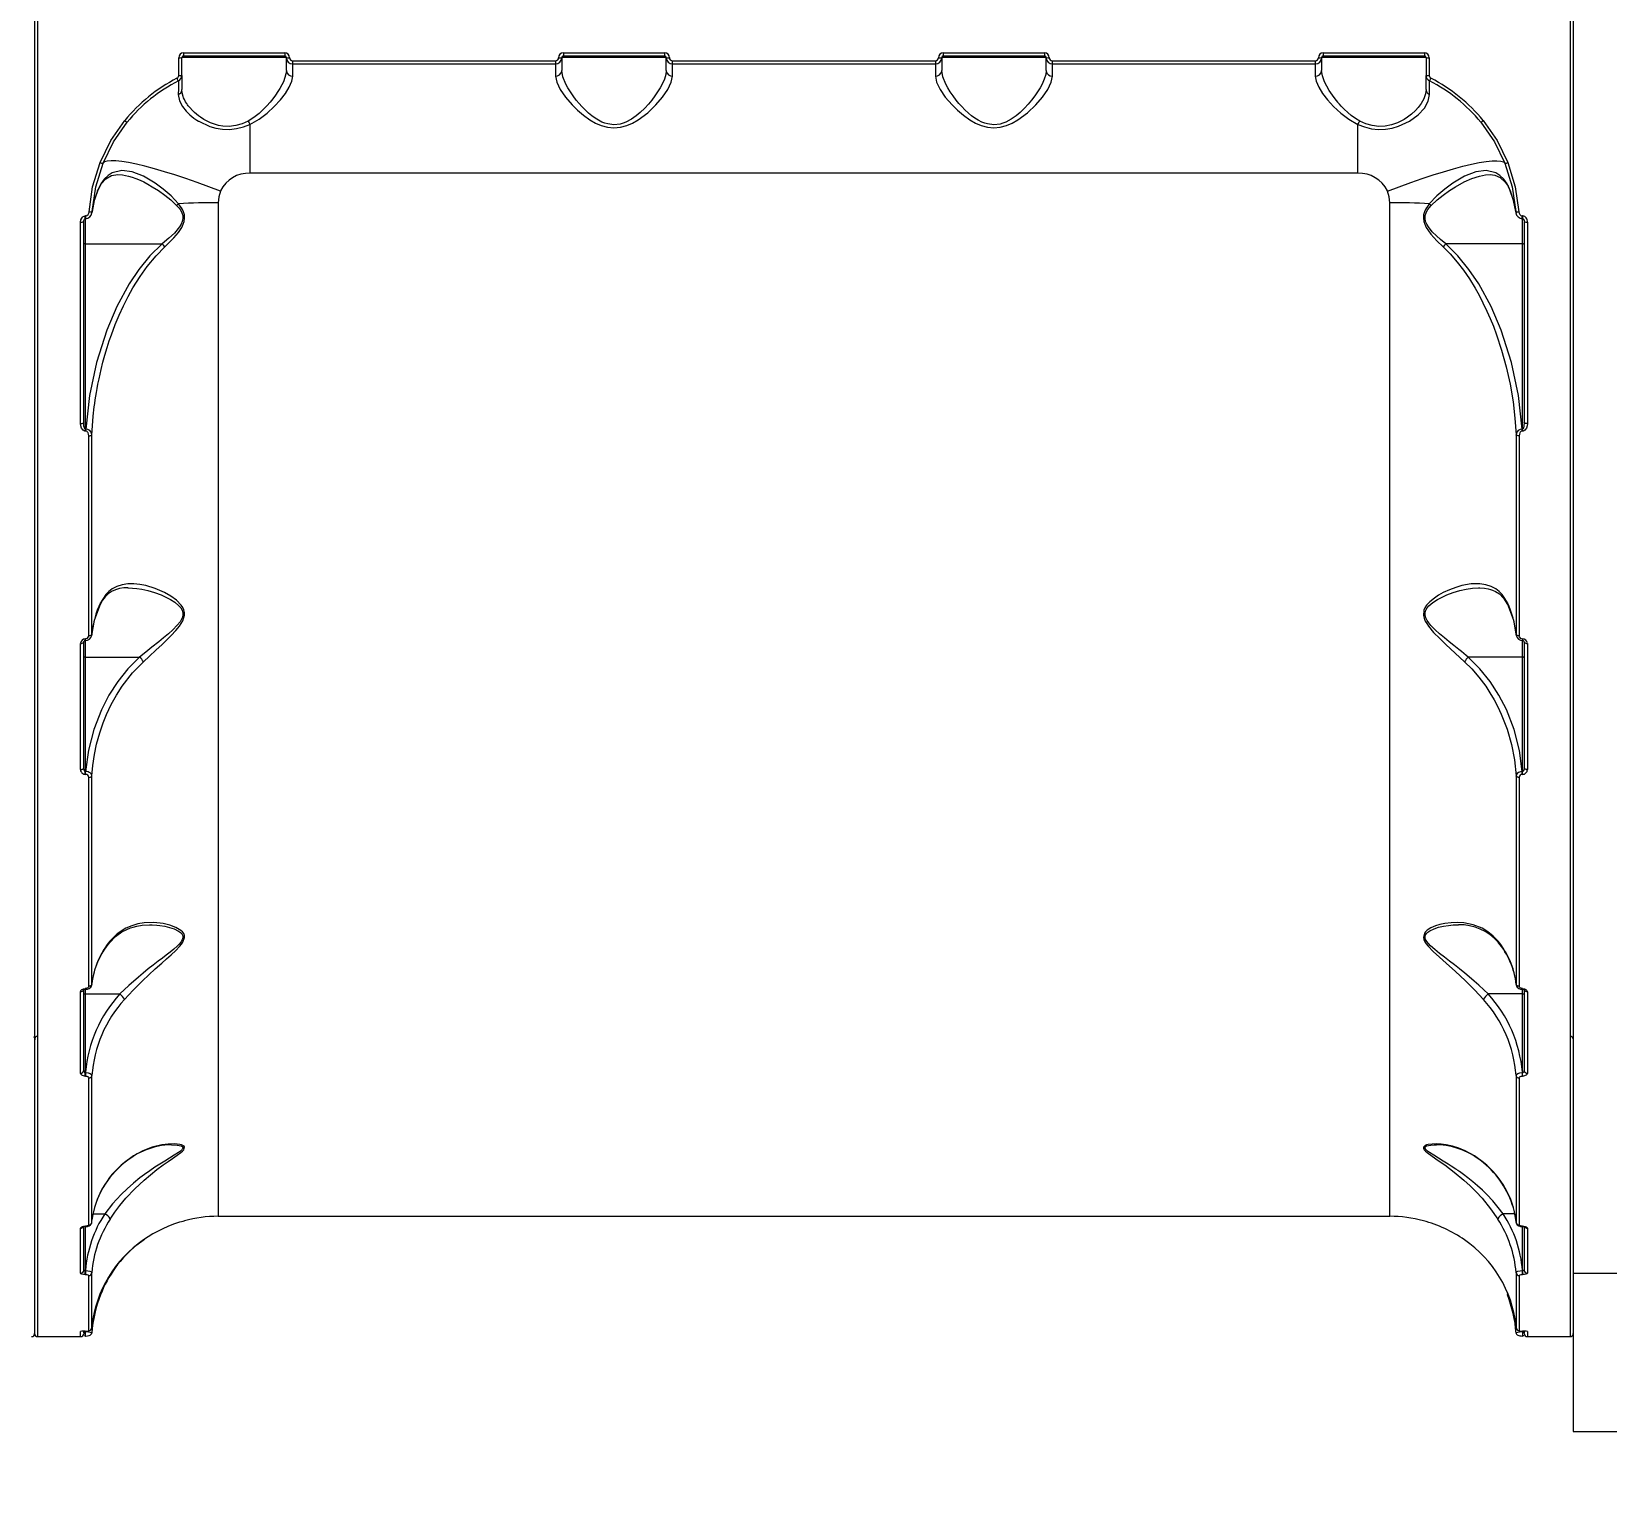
# Model space of a CAD drawing. Header units: millimetres. Extents: x -3852 to 3754, y -3689 to 3034.
# Drawn here: x 684.5 to 1182, y 595.6 to 1056.1 of the extents above; entities that cross this region are included whole.
import ezdxf

# ---------------------------------------------------------------- set-up
doc = ezdxf.new("R2010")
doc.units = ezdxf.units.MM
doc.layers.add('DIKOM_ОБЪЕКТ', color=7, linetype='Continuous')
doc.layers.add('DIKOM_РАЗМЕР_ОБЪЕКТА', color=7, linetype='Continuous')
doc.styles.add('style1', font='arial.ttf', dxfattribs={"width": 0.8})
doc.dimstyles.new('1-50', dxfattribs={"dimtxt": 300, "dimasz": 200, "dimexe": 100, "dimexo": 0, "dimgap": 100, "dimtad": 1, "dimtxsty": 'style1', "dimcen": 200, "dimclrd": 7, "dimclre": 7, "dimclrt": 7, "dimadec": 1, "dimazin": 2, "dimtfac": 1, "dimtmove": 0, "dimatfit": 2, "dimfxl": 0, "dimlwd": 25, "dimlwe": 18, "dimarcsym": 0})

# ---------------------------------------------------------------- blocks, each defined once
blk = doc.blocks.new('*D0')
at = {"layer": 'Defpoints', "color": 0, "transparency": 16777216}
for p in [(-1645.57, 756.64), (2216.65, 747.38), (2216.65, -2337.9)]:
    blk.add_point(p, dxfattribs=at)
at = {"layer": 'DIKOM_РАЗМЕР_ОБЪЕКТА', "color": 7, "lineweight": 18, "transparency": 16777216}
for p, q in [((-1645.57, 756.64), (-1645.57, -2437.9)), ((2216.65, 747.38), (2216.65, -2437.9))]:
    blk.add_line(p, q, dxfattribs=at)
at = {"layer": 'DIKOM_РАЗМЕР_ОБЪЕКТА', "color": 7, "lineweight": 25, "transparency": 16777216}
blk.add_line((-1445.57, -2337.9), (2016.65, -2337.9), dxfattribs=at)
at = {"layer": 'DIKOM_РАЗМЕР_ОБЪЕКТА', "color": 7, "transparency": 16777216}
for points in [[(-1445.57, -2304.57), (-1445.57, -2371.24), (-1645.57, -2337.9)], [(2016.65, -2304.57), (2016.65, -2371.24), (2216.65, -2337.9)]]:
    blk.add_solid(points, dxfattribs=at)
at = {"layer": 'DIKOM_РАЗМЕР_ОБЪЕКТА', "color": 7, "transparency": 16777216, "insert": (156.89, -2084.63), "char_height": 300, "attachment_point": 5, "style": 'style1'}
blk.add_mtext('3900', dxfattribs=at)

msp = doc.modelspace()

# ---------------------------------------------------------------- linework, layer by layer
at = {"layer": 'DIKOM_ОБЪЕКТ', "color": 7, "linetype": 'Continuous', "lineweight": 15}
for p, q in [((1171.538, 1463.883), (1171.538, 663.883)), ((685.538, 1062.883), (685.538, 644.883)), ((685.538, 1062.883), (685.538, 644.883)), ((686.538, 643.883), (686.538, 1062.881)), ((1170.538, 1062.881), (1170.538, 643.883)), ((731.038, 1042.218), (731.038, 1047.845)), ((732.038, 1042.27), (732.038, 1047.883)), ((765.038, 1047.883), (732.038, 1047.883)), ((732.538, 1049.348), (764.538, 1049.348)), ((732.538, 1049.348), (732.538, 1048.383)), ((732.538, 1048.383), (764.538, 1048.383)), ((764.538, 1049.348), (764.538, 1048.383)), ((765.038, 1043.833), (765.038, 1047.883)), ((767.038, 1046.843), (850.038, 1046.843)), ((767.038, 1045.883), (767.038, 1046.843)), ((767.038, 1042.026), (767.038, 1045.883)), ((767.038, 1045.883), (850.038, 1045.883)), ((850.038, 1046.843), (850.038, 1045.883)), ((850.038, 1045.883), (850.038, 1042.026)), ((852.038, 1047.883), (852.038, 1043.833)), ((885.038, 1047.883), (852.038, 1047.883)), ((852.538, 1049.348), (884.538, 1049.348)), ((852.538, 1049.348), (852.538, 1048.383)), ((852.538, 1048.383), (884.538, 1048.383)), ((884.538, 1049.348), (884.538, 1048.383)), ((885.038, 1043.833), (885.038, 1047.883)), ((887.038, 1046.843), (970.038, 1046.843)), ((887.038, 1045.883), (887.038, 1046.843)), ((887.038, 1042.026), (887.038, 1045.883)), ((887.038, 1045.883), (970.038, 1045.883)), ((970.038, 1046.843), (970.038, 1045.883)), ((970.038, 1045.883), (970.038, 1042.026)), ((972.038, 1047.883), (972.038, 1043.833)), ((1005.038, 1047.883), (972.038, 1047.883)), ((972.538, 1049.348), (1004.538, 1049.348)), ((972.538, 1049.348), (972.538, 1048.383)), ((972.538, 1048.383), (1004.538, 1048.383)), ((1004.538, 1049.348), (1004.538, 1048.383)), ((1005.038, 1043.833), (1005.038, 1047.883)), ((1007.038, 1046.843), (1090.038, 1046.843)), ((1007.038, 1045.883), (1007.038, 1046.843)), ((1007.038, 1042.026), (1007.038, 1045.883)), ((1007.038, 1045.883), (1090.038, 1045.883)), ((1090.038, 1046.843), (1090.038, 1045.883)), ((1090.038, 1045.883), (1090.038, 1042.026)), ((1092.038, 1047.883), (1092.038, 1043.833)), ((1125.038, 1047.883), (1092.038, 1047.883)), ((1092.538, 1049.348), (1124.538, 1049.348)), ((1092.538, 1049.348), (1092.538, 1048.383)), ((1092.538, 1048.383), (1124.538, 1048.383)), ((1124.538, 1049.348), (1124.538, 1048.383)), ((1125.038, 1047.883), (1125.038, 1042.27)), ((1126.038, 1047.845), (1126.038, 1042.218)), ((730.942, 1040.486), (730.94, 1040.356)), ((732.038, 1042.27), (732.038, 1037.781)), ((1125.038, 1037.781), (1125.038, 1042.27)), ((1126.136, 1040.357), (1126.134, 1040.486)), ((753.538, 1026.789), (753.538, 1011.381)), ((1103.538, 1011.381), (1103.538, 1026.789)), ((1103.538, 1011.381), (753.538, 1011.381)), ((704.277, 1002.214), (705.463, 1005.803)), ((705.424, 1005.764), (705.524, 1006.14)), ((1151.552, 1006.14), (1151.652, 1005.764)), ((1151.613, 1005.803), (1152.798, 1002.214)), ((703.674, 998.835), (704.089, 1001.246)), ((743.488, 1002.035), (743.488, 681.883)), ((1113.588, 681.883), (1113.588, 1002.035)), ((1152.987, 1001.246), (1153.402, 998.835)), ((700.038, 932.269), (700.038, 995.908)), ((701.038, 932.582), (701.038, 996.07)), ((701.625, 997.864), (701.538, 997.864)), ((701.538, 997.021), (701.538, 997.864)), ((701.538, 997.021), (701.625, 997.021)), ((701.538, 997.021), (701.538, 989.071)), ((701.625, 997.864), (701.625, 997.021)), ((703.602, 998.821), (703.699, 999.252)), ((1153.377, 999.252), (1153.472, 998.83)), ((1155.538, 997.864), (1155.451, 997.864)), ((1155.451, 997.021), (1155.451, 997.864)), ((1155.451, 997.021), (1155.538, 997.021)), ((1155.538, 997.864), (1155.538, 997.021)), ((1155.538, 989.071), (1155.538, 997.021)), ((1156.038, 996.07), (1156.038, 932.582)), ((1157.038, 995.908), (1157.038, 932.269)), ((701.538, 989.071), (701.538, 930.541)), ((701.538, 989.071), (725.786, 989.071)), ((1155.538, 989.071), (1131.29, 989.071)), ((1155.538, 930.541), (1155.538, 989.071)), ((701.66, 930.541), (701.538, 930.541)), ((701.538, 930.541), (701.538, 929.903)), ((701.66, 929.903), (701.66, 930.541)), ((1155.416, 930.541), (1155.538, 930.541)), ((1155.416, 929.903), (1155.416, 930.541)), ((1155.538, 929.903), (1155.538, 930.541)), ((701.66, 929.903), (701.538, 929.903)), ((702.598, 865.25), (702.598, 928.429)), ((703.595, 865.688), (703.595, 928.727)), ((1153.481, 928.727), (1153.481, 865.688)), ((1154.478, 928.429), (1154.478, 865.25)), ((1155.538, 929.903), (1155.416, 929.903)), ((703.595, 865.688), (703.506, 865.302)), ((1153.57, 865.303), (1153.481, 865.688)), ((700.038, 822.998), (700.038, 862.861)), ((701.038, 823.571), (701.038, 863.34)), ((701.571, 864.278), (701.538, 864.278)), ((701.538, 863.753), (701.538, 864.278)), ((701.538, 863.753), (701.571, 863.753)), ((701.538, 863.753), (701.538, 858.531)), ((701.571, 863.753), (701.571, 864.278)), ((1155.538, 864.278), (1155.505, 864.278)), ((1155.505, 864.278), (1155.505, 863.753)), ((1155.505, 863.753), (1155.538, 863.753)), ((1155.538, 864.278), (1155.538, 863.753)), ((1155.538, 858.531), (1155.538, 863.753)), ((1156.038, 863.34), (1156.038, 823.571)), ((1157.038, 862.861), (1157.038, 822.998)), ((701.538, 858.531), (718.698, 858.531)), ((701.538, 858.531), (701.538, 822.376)), ((718.698, 858.531), (718.701, 858.529)), ((1138.378, 858.531), (1138.375, 858.529)), ((1155.538, 858.531), (1138.378, 858.531)), ((1155.538, 822.376), (1155.538, 858.531)), ((701.641, 822.376), (701.538, 822.376)), ((701.538, 821.476), (701.538, 822.376)), ((701.641, 821.476), (701.538, 821.476)), ((701.641, 821.476), (701.641, 822.376)), ((703.595, 755.216), (703.595, 821.048)), ((1153.481, 821.048), (1153.481, 755.216)), ((1155.435, 822.376), (1155.538, 822.376)), ((1155.435, 821.476), (1155.435, 822.376)), ((1155.538, 821.476), (1155.435, 821.476)), ((1155.538, 821.476), (1155.538, 822.376)), ((702.598, 754.533), (702.598, 820.511)), ((1154.478, 820.511), (1154.478, 754.533)), ((700.038, 727.121), (700.038, 752.842)), ((701.038, 727.923), (701.038, 753.446)), ((701.593, 753.854), (701.538, 753.854)), ((701.538, 753.593), (701.538, 753.854)), ((701.538, 753.593), (701.593, 753.593)), ((701.538, 753.593), (701.538, 752.113)), ((701.538, 752.113), (712.426, 752.113)), ((701.538, 752.113), (701.538, 727.312)), ((701.593, 753.854), (701.593, 753.593)), ((703.595, 755.216), (703.503, 754.91)), ((712.428, 752.112), (712.426, 752.113)), ((1144.65, 752.113), (1144.648, 752.112)), ((1155.538, 752.113), (1144.65, 752.113)), ((1153.573, 754.91), (1153.481, 755.216)), ((1155.538, 753.854), (1155.483, 753.854)), ((1155.483, 753.593), (1155.483, 753.854)), ((1155.483, 753.593), (1155.538, 753.593)), ((1155.538, 753.854), (1155.538, 753.593)), ((1155.538, 752.113), (1155.538, 753.593)), ((1155.538, 727.312), (1155.538, 752.113)), ((1156.038, 753.446), (1156.038, 727.923)), ((1157.038, 752.842), (1157.038, 727.121)), ((701.618, 727.312), (701.538, 727.312)), ((701.538, 726.181), (701.538, 727.312)), ((701.618, 727.312), (701.618, 726.181)), ((1155.458, 727.312), (1155.538, 727.312)), ((1155.458, 726.181), (1155.458, 727.312)), ((1155.538, 726.181), (1155.538, 727.312)), ((701.618, 726.181), (701.538, 726.181)), ((702.598, 679.184), (702.598, 725.572)), ((703.595, 680.033), (703.595, 726.318)), ((1153.481, 726.318), (1153.481, 680.033)), ((1154.478, 725.572), (1154.478, 679.184)), ((1155.538, 726.181), (1155.458, 726.181)), ((713.734, 698.653), (713.906, 698.915)), ((1143.343, 698.652), (1143.17, 698.915)), ((704, 682.653), (707.653, 682.653)), ((707.659, 682.652), (707.653, 682.653)), ((743.488, 681.883), (1113.588, 681.883)), ((1149.423, 682.653), (1149.417, 682.652)), ((1153.008, 682.653), (1149.423, 682.653)), ((1152.806, 683.795), (1153.538, 679.655)), ((700.038, 663.945), (700.038, 678.146)), ((701.038, 664.897), (701.038, 678.642)), ((701.538, 678.773), (701.618, 678.773)), ((701.538, 678.773), (701.538, 678.69)), ((701.538, 678.69), (701.618, 678.69)), ((701.538, 678.69), (701.538, 664.772)), ((701.618, 678.773), (701.618, 678.69)), ((703.537, 679.655), (703.583, 680.002)), ((1153.564, 679.814), (1153.481, 680.033)), ((1155.458, 678.773), (1155.538, 678.773)), ((1155.458, 678.69), (1155.458, 678.773)), ((1155.458, 678.69), (1155.538, 678.69)), ((1155.538, 678.773), (1155.538, 678.69)), ((1155.538, 664.772), (1155.538, 678.69)), ((1156.038, 678.643), (1156.038, 664.897)), ((1157.038, 678.146), (1157.038, 663.945)), ((717.861, 672.888), (720.282, 674.683)), ((701.593, 664.772), (701.538, 664.772)), ((701.538, 663.488), (701.538, 664.772)), ((701.538, 663.488), (701.593, 663.488)), ((701.593, 664.772), (701.593, 663.488)), ((702.598, 645.756), (702.598, 663.186)), ((703.595, 646.678), (703.595, 664.07)), ((1153.481, 664.07), (1153.481, 646.678)), ((1154.478, 663.186), (1154.478, 645.756)), ((1155.538, 664.772), (1155.483, 664.772)), ((1155.483, 663.488), (1155.483, 664.772)), ((1155.483, 663.488), (1155.538, 663.488)), ((1155.538, 664.772), (1155.538, 663.488)), ((1171.538, 663.883), (1192.538, 663.883)), ((1171.538, 663.883), (1171.538, 613.883)), ((686.538, 643.883), (700.038, 643.883)), ((700.038, 643.883), (700.038, 645.48)), ((701.038, 645.044), (701.038, 645.775)), ((701.538, 645.646), (701.641, 645.646)), ((701.538, 645.646), (701.538, 645.641)), ((701.538, 645.641), (701.641, 645.641)), ((701.538, 645.641), (701.538, 645.386)), ((701.571, 645.386), (701.538, 645.386)), ((701.538, 644.051), (701.538, 645.386)), ((701.538, 644.051), (701.571, 644.051)), ((701.609, 645.656), (701.571, 645.386)), ((701.571, 644.051), (701.571, 645.386)), ((701.641, 645.643), (701.717, 645.647)), ((701.641, 645.646), (701.641, 645.641)), ((703.525, 645.073), (703.595, 645.011)), ((1153.481, 645.011), (1153.551, 645.072)), ((1155.324, 645.647), (1155.435, 645.643)), ((1155.435, 645.646), (1155.538, 645.646)), ((1155.435, 645.646), (1155.435, 645.641)), ((1155.435, 645.641), (1155.538, 645.641)), ((1155.467, 645.656), (1155.505, 645.386)), ((1155.538, 645.386), (1155.505, 645.386)), ((1155.505, 645.386), (1155.505, 644.051)), ((1155.505, 644.051), (1155.538, 644.051)), ((1155.538, 645.646), (1155.538, 645.641)), ((1155.538, 645.386), (1155.538, 645.641)), ((1155.538, 645.386), (1155.538, 644.051)), ((1156.038, 645.774), (1156.038, 645.044)), ((1157.038, 645.48), (1157.038, 643.883)), ((1157.038, 643.883), (1170.538, 643.883)), ((1171.538, 613.883), (1192.538, 613.883))]:
    msp.add_line(p, q, dxfattribs=at)
at = {"layer": 'DIKOM_ОБЪЕКТ', "color": 7, "linetype": 'Continuous', "lineweight": 15, "flags": 128}
for points in [[(730.938, 1040.208), (730.932, 1039.384), (730.924, 1038.045), (730.913, 1036.195)], [(765.038, 1043.833), (764.927, 1042.741), (764.607, 1041.539), (764.09, 1040.227), (763.613, 1039.245), (763.013, 1038.158), (762.399, 1037.159), (761.617, 1036), (760.806, 1034.898), (759.928, 1033.799), (758.872, 1032.588), (757.967, 1031.638), (756.407, 1030.185), (754.811, 1028.938), (752.997, 1027.835)], [(753.538, 1026.789), (756.464, 1028.403), (759.017, 1030.332), (761.23, 1032.389), (763.149, 1034.502), (764.739, 1036.58), (765.965, 1038.573), (766.755, 1040.404), (767.038, 1042.026)], [(850.038, 1042.026), (850.438, 1040.061), (851.528, 1037.833), (853.193, 1035.414), (855.323, 1032.931), (857.004, 1031.267), (858.891, 1029.651), (860.928, 1028.197), (862.709, 1027.178), (864.487, 1026.413), (866.511, 1025.866), (868.523, 1025.68), (870.538, 1025.861), (872.564, 1026.404), (874.348, 1027.169), (876.135, 1028.189), (879.176, 1030.468), (881.744, 1032.922), (883.892, 1035.426), (885.552, 1037.841), (886.644, 1040.078), (887.038, 1042.026)], [(885.038, 1043.833), (884.887, 1042.543), (884.453, 1041.105), (883.75, 1039.513), (883.126, 1038.354), (882.316, 1037.032), (881.438, 1035.749), (880.459, 1034.453), (879.389, 1033.166), (878.223, 1031.898), (876.834, 1030.56), (875.547, 1029.482), (874.013, 1028.411), (872.321, 1027.512), (871.396, 1027.154), (870.483, 1026.895), (868.514, 1026.67), (866.559, 1026.903), (865.646, 1027.165), (864.72, 1027.528), (863.605, 1028.09), (862.536, 1028.752), (861.509, 1029.497), (860.493, 1030.337), (859.405, 1031.344), (858.393, 1032.383), (857.51, 1033.37), (856.606, 1034.466), (855.638, 1035.749), (854.764, 1037.025), (853.953, 1038.348), (853.328, 1039.507), (852.385, 1041.8), (852.038, 1043.833)], [(970.038, 1042.026), (970.438, 1040.061), (971.528, 1037.833), (973.193, 1035.414), (975.323, 1032.931), (977.004, 1031.267), (978.891, 1029.651), (980.928, 1028.197), (982.709, 1027.178), (984.487, 1026.413), (986.511, 1025.866), (988.523, 1025.68), (990.538, 1025.861), (992.564, 1026.404), (994.348, 1027.169), (996.135, 1028.189), (999.176, 1030.468), (1001.744, 1032.922), (1003.892, 1035.426), (1005.552, 1037.841), (1006.644, 1040.078), (1007.038, 1042.026)], [(1005.038, 1043.833), (1004.887, 1042.543), (1004.453, 1041.105), (1003.75, 1039.513), (1003.126, 1038.354), (1002.316, 1037.032), (1001.438, 1035.749), (1000.459, 1034.453), (999.389, 1033.166), (998.223, 1031.898), (996.834, 1030.56), (995.547, 1029.482), (994.013, 1028.411), (992.321, 1027.512), (991.396, 1027.154), (990.483, 1026.895), (988.514, 1026.67), (986.559, 1026.903), (985.646, 1027.165), (984.72, 1027.528), (983.605, 1028.09), (982.536, 1028.752), (981.509, 1029.497), (980.493, 1030.337), (979.405, 1031.344), (978.393, 1032.383), (977.51, 1033.37), (976.606, 1034.466), (975.638, 1035.749), (974.764, 1037.025), (973.953, 1038.348), (973.328, 1039.507), (972.385, 1041.8), (972.038, 1043.833)], [(1090.038, 1042.026), (1090.325, 1040.389), (1091.123, 1038.551), (1092.347, 1036.566), (1093.944, 1034.482), (1095.85, 1032.385), (1098.077, 1030.317), (1100.624, 1028.395), (1103.538, 1026.789)], [(1104.078, 1027.835), (1102.77, 1028.597), (1101.408, 1029.577), (1100.302, 1030.505), (1099.124, 1031.623), (1098.213, 1032.578), (1097.698, 1033.153), (1097.429, 1033.466), (1097.291, 1033.628), (1097.221, 1033.71), (1097.187, 1033.752), (1097.169, 1033.773), (1097.16, 1033.784), (1097.156, 1033.789), (1097.154, 1033.791), (1097.153, 1033.793), (1097.152, 1033.793), (1097.152, 1033.794), (1097.152, 1033.794), (1097.152, 1033.794), (1097.152, 1033.794), (1097.152, 1033.794), (1097.152, 1033.794), (1096.701, 1034.347), (1095.963, 1035.305), (1095.473, 1035.981), (1094.464, 1037.495), (1093.657, 1038.878), (1092.996, 1040.206), (1092.293, 1042.12), (1092.038, 1043.833)], [(1126.163, 1036.195), (1126.152, 1038.053), (1126.143, 1039.4), (1126.138, 1040.211)], [(730.913, 1036.195), (731.28, 1034.191), (732.184, 1032.438), (733.364, 1030.949), (734.593, 1029.763), (735.83, 1028.782), (736.77, 1028.142), (737.256, 1027.84), (737.355, 1027.781), (737.375, 1027.769), (737.38, 1027.767), (737.381, 1027.766), (737.381, 1027.766), (737.381, 1027.766), (737.381, 1027.766), (737.381, 1027.766), (737.381, 1027.766), (740.821, 1026.15), (742.803, 1025.567), (744.921, 1025.22), (747.127, 1025.166), (749.34, 1025.431), (751.498, 1025.995), (753.538, 1026.789)], [(752.997, 1027.835), (751.108, 1026.996), (749.091, 1026.405), (747.004, 1026.141), (744.924, 1026.233), (743.606, 1026.47), (742.33, 1026.829), (741.093, 1027.295), (740.048, 1027.782), (738.983, 1028.366), (737.916, 1029.049), (737.295, 1029.495), (736.663, 1029.99), (736.029, 1030.533), (735.402, 1031.125), (734.502, 1032.097), (734.029, 1032.683), (733.793, 1033.002), (733.677, 1033.168), (733.619, 1033.252), (733.59, 1033.295), (733.576, 1033.316), (733.569, 1033.327), (733.565, 1033.332), (733.563, 1033.335), (733.562, 1033.336), (733.562, 1033.337), (733.562, 1033.337), (733.562, 1033.337), (733.561, 1033.337), (733.561, 1033.337), (733.561, 1033.337), (733.561, 1033.337), (733.561, 1033.337), (733.477, 1033.466), (733.189, 1033.934), (732.823, 1034.622), (732.59, 1035.143), (732.429, 1035.571), (732.124, 1036.756), (732.038, 1037.781)], [(1103.538, 1026.789), (1105.601, 1025.987), (1107.774, 1025.424), (1110.007, 1025.163), (1112.216, 1025.226), (1114.346, 1025.584), (1116.326, 1026.175), (1119.777, 1027.815), (1122.523, 1029.797), (1124.519, 1031.913), (1125.752, 1034.075), (1126.163, 1036.195)], [(1125.038, 1037.781), (1124.879, 1036.386), (1124.378, 1034.89), (1123.517, 1033.342), (1122.582, 1032.106), (1121.687, 1031.138), (1120.424, 1029.999), (1119.169, 1029.055), (1118.101, 1028.371), (1117.035, 1027.786), (1115.988, 1027.298), (1114.149, 1026.646), (1112.162, 1026.234), (1110.083, 1026.141), (1107.995, 1026.403), (1105.978, 1026.992), (1104.078, 1027.835)], [(706.217, 1014.755), (709.592, 1021.659), (713.979, 1027.986)], [(707.144, 1014.499), (710.454, 1021.253), (714.755, 1027.44)], [(1142.321, 1027.44), (1146.622, 1021.253), (1149.932, 1014.499)], [(1143.097, 1027.986), (1147.484, 1021.659), (1150.859, 1014.755)], [(744.247, 1005.677), (740.554, 1007.084), (736.896, 1008.416), (733.312, 1009.662), (729.835, 1010.807), (726.5, 1011.842), (723.341, 1012.756), (720.388, 1013.54), (717.671, 1014.186), (715.216, 1014.688), (713.048, 1015.041), (711.187, 1015.241), (709.653, 1015.287), (708.461, 1015.177), (707.622, 1014.914), (707.144, 1014.499)], [(1112.829, 1005.677), (1116.522, 1007.084), (1120.18, 1008.416), (1123.764, 1009.662), (1127.241, 1010.807), (1130.576, 1011.842), (1133.735, 1012.756), (1136.688, 1013.54), (1139.405, 1014.186), (1141.86, 1014.688), (1144.028, 1015.041), (1145.889, 1015.241), (1147.423, 1015.287), (1148.615, 1015.177), (1149.454, 1014.914), (1149.932, 1014.499)], [(702.704, 999.172), (703.844, 1007.09), (706.217, 1014.755)], [(703.699, 999.252), (704.818, 1007.001), (707.144, 1014.499)], [(705.37, 1005.574), (706.594, 1007.965), (708.046, 1009.616), (709.76, 1010.595), (711.815, 1010.924)], [(731.01, 1001.712), (728.62, 1004.2), (726.122, 1006.343), (723.594, 1008.207), (719.894, 1010.412), (716.332, 1011.822), (713.027, 1012.251), (710.042, 1011.525), (708.706, 1010.678), (707.498, 1009.496), (706.439, 1007.99), (705.524, 1006.14)], [(711.793, 1010.915), (713.321, 1010.823), (715.133, 1010.471), (716.3, 1010.132), (717.539, 1009.689), (718.849, 1009.137), (720.012, 1008.583), (721.293, 1007.909), (722.693, 1007.1), (724.657, 1005.847), (726.612, 1004.458), (728.535, 1002.924), (730.386, 1001.199)], [(1151.552, 1006.14), (1150.637, 1007.99), (1149.577, 1009.497), (1148.371, 1010.677), (1147.034, 1011.525), (1144.05, 1012.251), (1140.744, 1011.822), (1137.183, 1010.413), (1133.483, 1008.208), (1130.955, 1006.344), (1128.456, 1004.2), (1126.066, 1001.712)], [(1126.69, 1001.199), (1128.542, 1002.925), (1130.467, 1004.461), (1132.425, 1005.851), (1134.39, 1007.104), (1137.072, 1008.587), (1139.547, 1009.693), (1141.954, 1010.474), (1143.768, 1010.825), (1145.285, 1010.914)], [(1145.261, 1010.924), (1146.811, 1010.745), (1148.466, 1010.035), (1150.137, 1008.459), (1150.937, 1007.224), (1151.706, 1005.574)], [(1149.932, 1014.499), (1152.258, 1007.001), (1153.377, 999.252)], [(1150.859, 1014.755), (1153.232, 1007.09), (1154.372, 999.172)], [(705.524, 1006.14), (704.38, 1002.739), (703.699, 999.252)], [(744.247, 1005.677), (743.679, 1003.899), (743.488, 1002.035)], [(1113.588, 1002.035), (1113.398, 1003.896), (1112.829, 1005.677)], [(1153.377, 999.252), (1152.696, 1002.739), (1151.552, 1006.14)], [(730.386, 1001.199), (731.041, 1000.46), (731.558, 999.75), (732.025, 998.875), (732.292, 998.019), (732.356, 997.07), (732.18, 996.106), (731.836, 995.26), (731.308, 994.374), (729.676, 992.444), (727.893, 990.79), (725.786, 989.071)], [(726.634, 988.071), (728.177, 989.534), (729.538, 990.942), (730.971, 992.65), (732.007, 994.229), (732.47, 995.209), (732.763, 996.154), (732.891, 997.177), (732.814, 998.189), (732.559, 999.124), (732.127, 1000.075), (731.01, 1001.712)], [(1126.066, 1001.712), (1125.445, 1000.883), (1124.949, 1000.075), (1124.517, 999.124), (1124.262, 998.189), (1124.184, 997.177), (1124.313, 996.154), (1124.606, 995.209), (1125.069, 994.229), (1126.54, 992.096), (1128.424, 990.009), (1130.442, 988.071)], [(1131.29, 989.071), (1129.653, 990.391), (1128.354, 991.527), (1126.985, 992.876), (1125.766, 994.377), (1125.238, 995.263), (1124.895, 996.109), (1124.719, 997.073), (1124.784, 998.022), (1125.051, 998.877), (1125.519, 999.751), (1126.69, 1001.199)], [(700.038, 995.908), (700.129, 996.577), (700.407, 997.192), (700.629, 997.463), (700.888, 997.67), (701.204, 997.815), (701.538, 997.864)], [(701.021, 996.04), (701.088, 996.46), (701.241, 996.8), (701.335, 996.917), (701.423, 996.988), (701.46, 997.006), (701.491, 997.016), (701.538, 997.021)], [(1154.372, 999.172), (1154.461, 998.721), (1154.671, 998.312), (1155.007, 997.994), (1155.224, 997.896), (1155.451, 997.864)], [(1155.538, 997.021), (1155.56, 997.02), (1155.586, 997.014), (1155.618, 997.002), (1155.656, 996.981), (1155.748, 996.907), (1155.847, 996.787), (1156.017, 996.441), (1156.108, 996.01)], [(701.038, 989.233), (701.076, 989.172), (701.184, 989.119), (701.347, 989.084), (701.538, 989.071)], [(725.794, 989.069), (721.962, 985.255), (718.491, 980.973), (715.4, 976.376), (711.513, 969.262), (708.31, 961.82), (705.034, 951.609), (702.821, 941.167), (701.66, 930.541)], [(703.595, 928.727), (703.763, 931.581), (704.024, 934.613), (704.363, 937.58), (704.502, 938.625), (704.66, 939.73), (704.838, 940.893), (705.039, 942.114), (705.264, 943.392), (705.516, 944.728), (705.861, 946.426), (706.521, 949.353), (707.105, 951.673), (707.712, 953.888), (708.426, 956.277), (709.123, 958.433), (709.79, 960.359), (711.012, 963.597), (712.237, 966.534), (713.583, 969.469), (715.074, 972.422), (716.568, 975.112), (718.832, 978.744), (721.11, 981.939), (723.865, 985.261), (726.634, 988.071)], [(726.634, 988.071), (726.239, 988.578), (725.794, 989.069)], [(1131.282, 989.069), (1130.837, 988.578), (1130.442, 988.071)], [(1130.442, 988.071), (1132.667, 985.854), (1134.886, 983.307), (1136.901, 980.679), (1138.726, 978.012), (1140.536, 975.062), (1141.782, 972.834), (1143.027, 970.423), (1144.263, 967.824), (1145.277, 965.516), (1146.299, 963), (1147.316, 960.274), (1148.908, 955.437), (1150.36, 950.149), (1151.564, 944.706), (1152.506, 939.114), (1153.116, 933.948), (1153.481, 928.727)], [(1155.416, 930.541), (1154.255, 941.167), (1152.042, 951.609), (1148.766, 961.82), (1145.563, 969.262), (1141.676, 976.376), (1138.584, 980.973), (1135.114, 985.255), (1131.282, 989.069)], [(1155.538, 989.071), (1155.729, 989.083), (1155.891, 989.118), (1156, 989.17), (1156.038, 989.231)], [(700.038, 932.269), (700.233, 932.275), (700.421, 932.293), (700.594, 932.322), (700.745, 932.361), (700.869, 932.408), (700.962, 932.462), (701.019, 932.521), (701.038, 932.582)], [(701.538, 929.903), (701.342, 929.923), (701.149, 929.983), (700.818, 930.192), (700.359, 930.804), (700.115, 931.52), (700.038, 932.269)], [(701.538, 930.541), (701.498, 930.548), (701.458, 930.568), (701.38, 930.647), (701.233, 930.964), (701.114, 931.496), (701.038, 932.582)], [(1156.038, 932.582), (1155.962, 931.499), (1155.844, 930.967), (1155.697, 930.648), (1155.618, 930.568), (1155.578, 930.548), (1155.538, 930.541)], [(1157.038, 932.269), (1156.961, 931.519), (1156.717, 930.803), (1156.258, 930.192), (1155.926, 929.983), (1155.734, 929.923), (1155.538, 929.903)], [(1157.038, 932.269), (1156.843, 932.275), (1156.655, 932.293), (1156.482, 932.322), (1156.331, 932.361), (1156.206, 932.408), (1156.114, 932.462), (1156.057, 932.521), (1156.038, 932.582)], [(702.598, 928.429), (702.552, 928.895), (702.402, 929.343), (702.271, 929.558), (702.114, 929.726), (701.896, 929.858), (701.66, 929.903)], [(702.598, 928.429), (702.784, 928.434), (702.964, 928.451), (703.13, 928.478), (703.279, 928.515), (703.403, 928.56), (703.499, 928.611), (703.564, 928.668), (703.595, 928.727)], [(1154.478, 928.429), (1154.292, 928.434), (1154.112, 928.451), (1153.946, 928.478), (1153.797, 928.515), (1153.673, 928.56), (1153.577, 928.611), (1153.512, 928.668), (1153.481, 928.727)], [(1155.416, 929.903), (1155.294, 929.891), (1155.173, 929.854), (1154.963, 929.727), (1154.806, 929.56), (1154.675, 929.345), (1154.525, 928.897), (1154.478, 928.429)], [(719.881, 857.027), (721.837, 858.822), (723.828, 860.656), (725.779, 862.477), (727.287, 863.922), (728.664, 865.297), (730.125, 866.87), (731.285, 868.299), (731.863, 869.147), (732.313, 869.948), (732.867, 871.711), (732.871, 872.582), (732.678, 873.434), (732.344, 874.178), (731.853, 874.921), (730.358, 876.448), (728.5, 877.792), (726.543, 878.903), (723.61, 880.191), (720.658, 881.105), (718.719, 881.493), (716.824, 881.685), (715.007, 881.666), (713.168, 881.393), (711.511, 880.862), (710.033, 880.076), (708.953, 879.247), (707.992, 878.255), (706.354, 875.685)], [(1150.722, 875.685), (1149.962, 877.055), (1149.079, 878.261), (1148.12, 879.249), (1147.043, 880.076), (1145.56, 880.864), (1143.897, 881.395), (1142.051, 881.667), (1139.26, 881.609), (1136.386, 881.098), (1134.433, 880.532), (1132.439, 879.785), (1130.493, 878.882), (1128.991, 878.049), (1127.657, 877.174), (1126.234, 876.021), (1125.184, 874.869), (1124.702, 874.122), (1124.378, 873.375), (1124.218, 871.643), (1124.417, 870.787), (1124.793, 869.888), (1125.243, 869.098), (1125.819, 868.262), (1127.442, 866.323), (1129.354, 864.349), (1131.33, 862.446), (1134.261, 859.721), (1137.195, 857.027)], [(715.011, 880.381), (716.429, 880.337), (717.835, 880.2), (719.386, 879.956), (721.263, 879.54), (723.438, 878.901), (725.458, 878.153), (726.953, 877.489), (728.415, 876.723), (729.822, 875.826), (731.107, 874.742), (731.681, 874.065), (732.078, 873.393), (732.328, 872.577), (732.337, 871.741), (732.125, 870.927), (731.468, 869.706), (730.555, 868.552), (729.213, 867.175), (727.768, 865.864), (726.279, 864.598), (724.77, 863.363), (722.58, 861.609), (720.609, 860.045), (718.698, 858.531)], [(1138.378, 858.531), (1137.715, 859.056), (1136.991, 859.63), (1136.205, 860.253), (1135.357, 860.925), (1133.841, 862.13), (1132.328, 863.345), (1130.821, 864.578), (1129.333, 865.842), (1127.885, 867.153), (1126.533, 868.537), (1125.892, 869.313), (1125.395, 870.035), (1124.963, 870.894), (1124.744, 871.704), (1124.742, 872.54), (1124.832, 872.951), (1124.982, 873.356), (1125.37, 874.031), (1125.937, 874.709), (1127.216, 875.799), (1128.623, 876.701), (1130.089, 877.473), (1131.591, 878.142), (1133.623, 878.896), (1135.744, 879.522), (1137.667, 879.952), (1139.702, 880.255), (1141.633, 880.379), (1142.034, 880.367)], [(1141.996, 880.383), (1143.513, 880.303), (1144.638, 880.123), (1145.43, 879.919), (1146.062, 879.703), (1146.997, 879.277), (1148.199, 878.488), (1149.54, 877.138), (1150.772, 875.115)], [(1150.722, 875.685), (1150.708, 875.426), (1150.771, 875.174), (1150.782, 875.159)], [(703.583, 865.335), (704.415, 870.176), (706.326, 875.217)], [(1150.75, 875.217), (1152.661, 870.176), (1153.493, 865.335)], [(703.595, 865.688), (703.564, 865.601), (703.499, 865.518), (703.403, 865.442), (703.279, 865.377), (703.13, 865.323), (702.964, 865.283), (702.784, 865.258), (702.598, 865.25)], [(1154.478, 865.25), (1154.292, 865.258), (1154.112, 865.283), (1153.946, 865.323), (1153.797, 865.377), (1153.673, 865.442), (1153.577, 865.518), (1153.512, 865.601), (1153.481, 865.688)], [(701.038, 863.34), (701.019, 863.247), (700.968, 863.165)], [(1156.107, 863.165), (1156.057, 863.247), (1156.038, 863.34)], [(701.038, 858.693), (701.076, 858.631), (701.184, 858.578), (701.347, 858.543), (701.538, 858.531)], [(718.701, 858.529), (715.017, 854.842), (711.776, 850.799), (708.972, 846.455), (706.628, 841.908), (704.207, 835.645), (702.533, 829.085), (701.641, 822.376)], [(703.595, 821.048), (703.88, 824.234), (704.394, 827.701), (705.08, 830.975), (706.078, 834.603), (707.16, 837.751), (708.252, 840.435), (709.733, 843.545), (711.372, 846.489), (713.182, 849.295), (716.467, 853.517), (719.881, 857.027)], [(1137.195, 857.027), (1139.472, 854.773), (1141.709, 852.209), (1143.872, 849.326), (1145.231, 847.262), (1146.558, 845.011), (1147.7, 842.842), (1148.814, 840.458), (1150.632, 835.737), (1152.008, 830.922), (1152.957, 826.026), (1153.481, 821.048)], [(1155.435, 822.376), (1154.549, 829.056), (1152.873, 835.631), (1150.43, 841.948), (1148.068, 846.517), (1145.273, 850.836), (1142.053, 854.849), (1138.375, 858.529)], [(1155.538, 858.531), (1155.635, 858.534), (1155.729, 858.543), (1155.816, 858.558), (1155.891, 858.578), (1155.954, 858.602), (1156, 858.63), (1156.028, 858.66), (1156.038, 858.692)], [(700.038, 822.998), (700.233, 823.009), (700.421, 823.042), (700.594, 823.095), (700.745, 823.166), (700.869, 823.253), (700.962, 823.352), (701.019, 823.46), (701.038, 823.571)], [(701.538, 822.376), (701.467, 822.388), (701.397, 822.424), (701.265, 822.57), (701.128, 822.887), (701.038, 823.571)], [(703.595, 821.048), (703.463, 821.494), (703.083, 821.911), (702.797, 822.089), (702.452, 822.234), (702.061, 822.332), (701.641, 822.376)], [(702.598, 820.511), (702.784, 820.521), (702.964, 820.551), (703.13, 820.6), (703.279, 820.666), (703.403, 820.746), (703.499, 820.839), (703.564, 820.941), (703.595, 821.048)], [(1154.478, 820.511), (1154.292, 820.521), (1154.112, 820.551), (1153.946, 820.6), (1153.797, 820.666), (1153.673, 820.746), (1153.577, 820.839), (1153.512, 820.941), (1153.481, 821.048)], [(1156.038, 823.571), (1155.948, 822.887), (1155.811, 822.569), (1155.678, 822.424), (1155.608, 822.388), (1155.538, 822.376)], [(1157.038, 822.998), (1156.843, 823.009), (1156.655, 823.042), (1156.482, 823.095), (1156.331, 823.166), (1156.206, 823.253), (1156.114, 823.352), (1156.057, 823.46), (1156.038, 823.571)], [(709.231, 768.339), (711.116, 770.316), (713.037, 771.698), (714.638, 772.529), (715.834, 773), (716.638, 773.256), (717.772, 773.543), (719.491, 773.829), (721.825, 773.965)], [(713.906, 750.394), (716.614, 753.288), (719.631, 756.3), (721.613, 758.176), (723.648, 760.041), (725.661, 761.841), (727.206, 763.213), (728.617, 764.482), (730.121, 765.896), (731.309, 767.135), (731.898, 767.851), (732.35, 768.511), (732.88, 769.915), (732.852, 770.57), (732.619, 771.19), (732.228, 771.728), (731.723, 772.197), (730.149, 773.14), (728.208, 773.864), (726.173, 774.348), (723.158, 774.678), (720.138, 774.573), (718.134, 774.24), (716.197, 773.685), (714.357, 772.901), (711.635, 771.136), (709.363, 768.847)], [(721.842, 773.965), (721.899, 773.965), (721.928, 773.965), (721.942, 773.965), (721.949, 773.965), (721.953, 773.965), (721.954, 773.965), (721.955, 773.965), (721.956, 773.965), (721.956, 773.965), (721.956, 773.965), (721.956, 773.965), (721.956, 773.965), (721.956, 773.965), (722.679, 773.951), (724.114, 773.864), (725.084, 773.759), (726.638, 773.508), (728.168, 773.146), (729.641, 772.655), (730.984, 771.996), (731.593, 771.554), (732.021, 771.095), (732.311, 770.504), (732.348, 769.876), (732.147, 769.232), (731.959, 768.888), (731.714, 768.527), (731.169, 767.88), (730.542, 767.252), (729.462, 766.296), (728.3, 765.349), (727.086, 764.398), (725.866, 763.459), (724.573, 762.466), (723, 761.247), (721.431, 760.009), (719.77, 758.663), (718.342, 757.474), (715.333, 754.843), (712.428, 752.112), (712.428, 752.112)], [(1147.713, 768.847), (1146.253, 770.424), (1144.598, 771.775), (1142.741, 772.889), (1139.934, 773.987), (1136.98, 774.568), (1134.992, 774.692), (1132.962, 774.62), (1130.975, 774.361), (1129.425, 774.02), (1128.03, 773.59), (1126.554, 772.957), (1125.429, 772.256), (1124.89, 771.773), (1124.504, 771.27), (1124.188, 770.009), (1124.33, 769.336), (1124.668, 768.61), (1125.106, 767.946), (1125.688, 767.226), (1127.332, 765.531), (1129.304, 763.719), (1131.356, 761.893), (1134.389, 759.167), (1137.396, 756.347), (1140.35, 753.405), (1143.17, 750.394)], [(1144.648, 752.112), (1143.25, 753.452), (1141.729, 754.856), (1140.274, 756.15), (1138.677, 757.522), (1137.243, 758.715), (1135.567, 760.071), (1133.997, 761.308), (1132.422, 762.528), (1130.849, 763.736), (1129.302, 764.934), (1127.806, 766.135), (1126.424, 767.357), (1125.768, 768.034), (1125.275, 768.647), (1124.876, 769.353), (1124.716, 769.999), (1124.799, 770.614), (1124.934, 770.909), (1125.131, 771.194), (1125.583, 771.638), (1126.208, 772.066), (1127.554, 772.702), (1129.017, 773.176), (1130.545, 773.528), (1132.096, 773.772), (1133.653, 773.916), (1135.209, 773.965), (1135.241, 773.964)], [(709.213, 768.38), (709.316, 768.542), (709.363, 768.847)], [(1147.865, 768.381), (1147.764, 768.531), (1147.713, 768.847)], [(700.038, 752.842), (700.152, 753.228), (700.476, 753.557), (700.962, 753.777), (701.538, 753.854)], [(701.011, 753.446), (701.005, 753.446), (701.054, 753.488), (701.12, 753.52), (701.222, 753.554), (701.361, 753.581), (701.538, 753.593)], [(701.038, 752.275), (701.076, 752.213), (701.184, 752.16), (701.347, 752.125), (701.538, 752.113)], [(702.598, 754.533), (702.521, 754.273), (702.304, 754.053), (701.978, 753.907), (701.593, 753.854)], [(703.595, 755.216), (703.564, 755.08), (703.499, 754.951), (703.403, 754.833), (703.279, 754.73), (703.13, 754.647), (702.964, 754.585), (702.784, 754.546), (702.598, 754.533)], [(1154.478, 754.533), (1154.292, 754.546), (1154.112, 754.585), (1153.946, 754.647), (1153.797, 754.73), (1153.673, 754.833), (1153.577, 754.951), (1153.512, 755.08), (1153.481, 755.216)], [(1155.483, 753.854), (1155.097, 753.907), (1154.772, 754.053), (1154.555, 754.273), (1154.478, 754.533)], [(1155.538, 753.854), (1156.114, 753.777), (1156.6, 753.557), (1156.924, 753.228), (1157.038, 752.842)], [(1155.538, 753.593), (1155.715, 753.581), (1155.854, 753.554), (1155.956, 753.52), (1156.022, 753.488), (1156.071, 753.446), (1156.065, 753.446)], [(1155.538, 752.113), (1155.635, 752.116), (1155.729, 752.125), (1155.816, 752.14), (1155.891, 752.161), (1155.954, 752.185), (1156, 752.213), (1156.028, 752.244), (1156.038, 752.276)], [(701.538, 726.181), (701.238, 726.2), (700.95, 726.256), (700.69, 726.345), (700.464, 726.465), (700.147, 726.769), (700.038, 727.121)], [(701.618, 727.312), (702.385, 727.211), (703.026, 726.984), (703.446, 726.67), (703.595, 726.318)], [(1153.481, 726.318), (1153.631, 726.671), (1154.051, 726.984), (1154.692, 727.212), (1155.458, 727.312)], [(1157.038, 727.121), (1156.928, 726.768), (1156.612, 726.464), (1156.385, 726.345), (1156.125, 726.256), (1155.838, 726.2), (1155.538, 726.181)], [(701.618, 726.181), (701.814, 726.169), (702.002, 726.133), (702.173, 726.076), (702.321, 725.998), (702.527, 725.8), (702.598, 725.572)], [(1154.478, 725.572), (1154.549, 725.801), (1154.756, 725.998), (1154.904, 726.076), (1155.075, 726.133), (1155.262, 726.169), (1155.458, 726.181)], [(728.743, 704.506), (730.591, 704.397), (731.211, 704.287), (731.745, 704.128), (732.167, 703.89), (732.353, 703.606), (732.299, 703.258), (732.178, 703.06), (731.995, 702.847), (731.556, 702.46), (730.94, 702.01), (729.59, 701.15), (728.127, 700.268), (726.605, 699.349), (725.049, 698.385), (723.474, 697.369), (721.905, 696.305), (720.218, 695.094), (718.806, 694.023), (716.722, 692.328), (714.745, 690.578), (712.849, 688.744), (710.128, 685.785), (707.659, 682.652)], [(709.363, 681.002), (710.826, 683.149), (712.485, 685.345), (714.346, 687.572), (717.182, 690.588), (720.119, 693.334), (722.111, 695.02), (724.153, 696.627), (726.16, 698.108), (727.708, 699.199), (729.099, 700.159), (730.581, 701.194), (731.701, 702.039), (732.233, 702.507), (732.608, 702.917), (732.882, 703.692), (732.72, 703.993), (732.366, 704.25), (731.922, 704.431), (731.34, 704.578), (729.686, 704.751), (727.717, 704.704), (725.68, 704.451), (722.666, 703.739), (719.657, 702.602), (716.71, 701.004), (713.906, 698.915)], [(1143.17, 698.915), (1140.362, 701.007), (1137.414, 702.604), (1135.428, 703.404), (1133.397, 704.024), (1131.399, 704.451), (1129.845, 704.661), (1128.428, 704.753), (1126.927, 704.727), (1125.746, 704.58), (1125.157, 704.432), (1124.708, 704.249), (1124.193, 703.689), (1124.23, 703.327), (1124.473, 702.911), (1124.849, 702.501), (1125.382, 702.034), (1126.951, 700.871), (1128.887, 699.532), (1130.928, 698.099), (1133.951, 695.832), (1136.955, 693.336), (1138.953, 691.505), (1140.889, 689.576), (1142.731, 687.571), (1145.446, 684.242), (1147.713, 681.002)], [(1149.417, 682.652), (1147.829, 684.724), (1146.095, 686.76), (1144.224, 688.746), (1142.829, 690.111), (1141.312, 691.498), (1139.86, 692.742), (1138.263, 694.028), (1136.85, 695.1), (1136.04, 695.69), (1135.609, 695.997), (1135.387, 696.153), (1135.275, 696.232), (1135.218, 696.272), (1135.19, 696.291), (1135.175, 696.301), (1135.168, 696.306), (1135.165, 696.309), (1135.163, 696.31), (1135.162, 696.311), (1135.161, 696.311), (1135.161, 696.311), (1135.161, 696.311), (1135.161, 696.311), (1135.161, 696.311), (1135.161, 696.311), (1134.402, 696.832), (1133.001, 697.762), (1132.03, 698.384), (1130.468, 699.352), (1128.938, 700.275), (1127.468, 701.16), (1126.134, 702.012), (1125.518, 702.461), (1125.081, 702.848), (1124.776, 703.259), (1124.723, 703.608), (1124.911, 703.891), (1125.092, 704.016), (1125.332, 704.128), (1125.836, 704.28), (1126.501, 704.399), (1127.573, 704.49), (1128.381, 704.498)], [(700.038, 678.146), (700.148, 678.381), (700.464, 678.583), (700.691, 678.663), (700.951, 678.723), (701.238, 678.76), (701.538, 678.773)], [(702.598, 679.184), (702.527, 679.029), (702.32, 678.896), (702.172, 678.844), (702.001, 678.805), (701.814, 678.781), (701.618, 678.773)], [(732.819, 680.435), (732.869, 680.448), (732.685, 680.399), (732.319, 680.3), (731.876, 680.175), (731.303, 680.005), (729.683, 679.474), (727.764, 678.746), (725.776, 677.87), (722.829, 676.32), (719.881, 674.426)], [(1155.458, 678.773), (1155.262, 678.781), (1155.074, 678.805), (1154.903, 678.844), (1154.755, 678.896), (1154.549, 679.029), (1154.478, 679.184)], [(1155.538, 678.773), (1155.838, 678.76), (1156.126, 678.722), (1156.386, 678.663), (1156.612, 678.583), (1156.929, 678.38), (1157.038, 678.146)], [(1155.538, 678.69), (1155.707, 678.684), (1155.867, 678.669), (1156.004, 678.649), (1156.102, 678.632), (1156.151, 678.633), (1156.15, 678.638)], [(701.538, 663.488), (700.962, 663.523), (700.476, 663.622), (700.152, 663.77), (700.038, 663.945)], [(701.538, 664.772), (701.353, 664.781), (701.264, 664.792), (701.184, 664.808), (701.097, 664.837), (701.056, 664.863), (701.038, 664.897)], [(701.593, 664.772), (702.359, 664.698), (703.008, 664.539), (703.443, 664.318), (703.595, 664.07)], [(701.593, 663.488), (701.978, 663.465), (702.304, 663.399), (702.521, 663.301), (702.598, 663.186)], [(1153.481, 664.07), (1153.633, 664.318), (1154.068, 664.539), (1154.717, 664.698), (1155.483, 664.772)], [(1154.478, 663.186), (1154.555, 663.301), (1154.772, 663.399), (1155.097, 663.465), (1155.483, 663.488)], [(1156.038, 664.897), (1156.02, 664.863), (1155.979, 664.837), (1155.892, 664.808), (1155.812, 664.792), (1155.723, 664.781), (1155.538, 664.772)], [(1157.038, 663.945), (1156.924, 663.77), (1156.6, 663.622), (1156.114, 663.523), (1155.538, 663.488)], [(706.354, 657.128), (706.368, 657.252), (706.304, 657.411), (706.247, 657.482)], [(1150.84, 657.495), (1150.772, 657.411), (1150.708, 657.252), (1150.722, 657.128)], [(701.571, 644.072), (702.188, 644.1), (702.783, 644.23), (703.065, 644.365), (703.307, 644.558), (703.48, 644.802), (703.563, 645.072)], [(1153.514, 645.072), (1153.522, 644.964), (1153.546, 644.86), (1153.636, 644.666), (1153.785, 644.498), (1153.999, 644.358), (1154.638, 644.162), (1155.056, 644.104), (1155.505, 644.072)], [(1156.038, 645.009), (1156.01, 645.132), (1155.925, 645.247), (1155.851, 645.303), (1155.769, 645.343), (1155.656, 645.376), (1155.538, 645.386)], [(1155.538, 644.072), (1155.697, 644.132), (1155.795, 644.236), (1155.818, 644.303)]]:
    msp.add_lwpolyline(points, dxfattribs=at)
at = {"layer": 'DIKOM_ОБЪЕКТ', "color": 7, "linetype": 'Continuous', "lineweight": 15}
for centre, radius, start, end in [((732.54, 1047.847), 1.502, 90.07785, 180.07758), ((731.322, 1055.323), 7.484, 267.82431, 275.48948), ((732.538, 1047.883), 0.5, 90, 180), ((764.536, 1047.847), 1.502, 359.92254, 89.92203), ((764.538, 1047.883), 0.5, 0, 90), ((767.038, 1047.883), 2, 180, 270), ((765.754, 1055.323), 7.484, 264.51052, 272.17569), ((767.038, 1047.843), 1.001, 178.42943, 269.99076), ((850.038, 1047.883), 2, 270, 0), ((850.037, 1047.842), 1.001, 270.05048, 0.1436), ((852.54, 1047.847), 1.502, 90.07785, 180.07758), ((851.322, 1055.323), 7.484, 267.82431, 275.48948), ((852.538, 1047.883), 0.5, 90, 180), ((884.536, 1047.847), 1.502, 359.92254, 89.92203), ((884.538, 1047.883), 0.5, 0, 90), ((887.038, 1047.883), 2, 180, 270), ((885.754, 1055.323), 7.484, 264.51052, 272.17569), ((887.038, 1047.843), 1.001, 178.42942, 269.99076), ((970.038, 1047.883), 2, 270, 0), ((970.037, 1047.842), 1.001, 270.05048, 0.1436), ((972.54, 1047.847), 1.502, 90.07785, 180.07758), ((971.322, 1055.323), 7.484, 267.82431, 275.48948), ((972.538, 1047.883), 0.5, 90, 180), ((1004.536, 1047.847), 1.502, 359.92254, 89.92203), ((1004.538, 1047.883), 0.5, 0, 90), ((1007.038, 1047.883), 2, 180, 270), ((1005.754, 1055.323), 7.484, 264.51052, 272.17569), ((1007.038, 1047.843), 1.001, 178.42942, 269.99076), ((1090.038, 1047.883), 2, 270, 0), ((1090.037, 1047.842), 1.001, 270.05048, 0.1436), ((1092.54, 1047.847), 1.502, 90.07785, 180.07758), ((1091.322, 1055.323), 7.484, 267.82431, 275.48948), ((1092.538, 1047.883), 0.5, 90, 180), ((1124.536, 1047.847), 1.502, 359.92254, 89.92203), ((1124.538, 1047.883), 0.5, 0, 90), ((1125.754, 1055.323), 7.484, 264.51052, 272.17569), ((753.616, 995.81), 51.053, 116.93578, 140.93213), ((753.538, 995.883), 50, 116.86713, 140.86554), ((730.034, 1042.218), 1.004, 297.0205, 0.02439), ((740.379, 1046.039), 10.956, 205.48786, 210.52288), ((730.038, 1042.27), 2, 296.86713, 0), ((731.322, 1047.771), 5.56, 267.07454, 277.40149), ((766.933, 1043.948), 1.926, 190.13233, 273.10979), ((850.142, 1043.948), 1.926, 266.89021, 349.86767), ((886.933, 1043.948), 1.926, 190.13233, 273.10979), ((970.142, 1043.948), 1.926, 266.89021, 349.86767), ((1006.933, 1043.948), 1.926, 190.13233, 273.10979), ((1090.142, 1043.948), 1.926, 266.89021, 349.86767), ((1127.038, 1042.27), 2, 180, 243.13287), ((1125.754, 1047.771), 5.56, 262.59851, 272.92546), ((1127.042, 1042.219), 1.004, 182.08339, 243.02575), ((1116.697, 1046.039), 10.956, 329.47712, 334.51214), ((1103.538, 995.883), 50, 39.13446, 63.13287), ((1103.459, 995.81), 51.053, 39.06792, 63.06418), ((730.287, 1037.844), 1.764, 290.77204, 352.94361), ((1126.789, 1037.844), 1.764, 187.05639, 249.22796), ((716.715, 1030.937), 4.024, 227.16167, 240.8444), ((759.946, 1030.76), 7.54, 202.82613, 211.78919), ((1097.129, 1030.76), 7.54, 328.21081, 337.17387), ((1140.361, 1030.937), 4.024, 299.1556, 312.83833), ((707.436, 1017.128), 2.668, 242.80668, 263.72154), ((753.28, 1001.286), 10.098, 88.53819, 153.45362), ((1103.796, 1001.286), 10.098, 26.54638, 91.46181), ((1149.64, 1017.128), 2.668, 276.27846, 297.19332), ((726.826, 1006.159), 6.106, 305.67241, 313.26169), ((743.354, 765.154), 236.881, 89.96762, 92.98702), ((1113.722, 765.154), 236.881, 87.01298, 90.03238), ((1130.25, 1006.159), 6.106, 226.7383, 234.32759), ((700.315, 997.782), 1.894, 261.58884, 292.43724), ((701.4, 999.12), 1.305, 279.9232, 2.29412), ((701.483, 999.161), 2.178, 273.74853, 351.85149), ((703.092, 1001.315), 2.178, 259.72765, 286.184), ((1153.984, 1001.315), 2.178, 253.816, 280.27235), ((1155.537, 999.109), 2.116, 186.99337, 267.66189), ((1155.31, 996.178), 1.749, 351.11566, 82.51849), ((1156.761, 997.782), 1.894, 247.56276, 278.41116), ((725.787, 989.06), 0.0109, 51.10853, 96.28848), ((1131.289, 989.06), 0.0109, 83.68315, 128.91607), ((701.664, 928.594), 1.947, 7.27146, 90.11357), ((1155.413, 928.593), 1.948, 89.92063, 172.70433), ((732.472, 863.089), 28.997, 154.25356, 174.78139), ((705.536, 875.509), 0.837, 335.01728, 12.15742), ((714.276, 871.681), 8.738, 84.82464, 155.88478), ((1124.355, 863.021), 29.251, 5.30585, 25.65599), ((701.506, 862.799), 1.479, 88.78011, 173.32952), ((700.145, 864.166), 1.309, 265.32576, 309.01276), ((701.544, 863.185), 0.576, 90.55784, 182.10525), ((701.565, 865.792), 2.039, 270.16413, 346.62088), ((701.587, 865.295), 1.017, 269.07464, 353.45244), ((1155.51, 865.791), 2.038, 193.31354, 269.85464), ((1155.489, 865.295), 1.017, 186.53583, 270.92311), ((1155.57, 862.8), 1.478, 6.67167, 91.22449), ((1155.532, 863.185), 0.576, 357.90228, 89.43762), ((1156.861, 863.965), 1.117, 227.55971, 279.11958), ((713.321, 853.064), 7.669, 31.20348, 45.44787), ((1143.755, 853.064), 7.669, 134.55214, 148.79652), ((701.545, 822.981), 1.507, 179.34745, 269.74686), ((701.648, 820.528), 0.95, 358.97724, 90.39373), ((1155.279, 820.422), 1.96, 85.44732, 156.52881), ((1155.428, 820.528), 0.95, 89.60064, 181.02711), ((1155.531, 822.981), 1.507, 270.25522, 0.6513), ((1135.676, 757.752), 16.219, 41.38171, 91.53773), ((728.43, 752.287), 25.054, 139.83857, 173.48055), ((729.525, 752.229), 26.128, 140.50462, 172.93911), ((1127.992, 752.404), 25.677, 6.94449, 39.82146), ((1128.646, 752.287), 25.054, 6.51945, 40.16143), ((700.109, 753.862), 1.023, 266.0068, 332.6768), ((701.732, 755.531), 1.943, 265.90882, 338.98317), ((743.194, 723.939), 41.719, 137.52088, 175.2662), ((709.193, 747.757), 5.425, 29.68878, 53.39715), ((1147.883, 747.757), 5.425, 126.60284, 150.31122), ((1113.882, 723.939), 41.719, 4.73373, 42.47917), ((1155.344, 755.531), 1.943, 201.01683, 274.09118), ((1156.923, 753.789), 0.954, 205.11189, 276.94702), ((743.83, 723.329), 40.348, 137.87108, 175.70651), ((1113.242, 723.327), 40.352, 4.29802, 42.12716), ((685.117, 738.827), 0.436, 290.98902, 345.01774), ((685.956, 738.825), 0.431, 194.49568, 247.6312), ((686.528, 737.776), 0.982, 89.41091, 186.69396), ((1170.547, 737.779), 0.98, 7.96173, 90.52777), ((1171.117, 738.827), 0.436, 290.98902, 345.01774), ((700.14, 728.05), 0.934, 263.7555, 344.11527), ((701.589, 727.854), 0.556, 172.84694, 264.69124), ((1155.487, 727.854), 0.556, 275.29543, 7.17123), ((1156.936, 728.05), 0.934, 195.88473, 276.2445), ((702.688, 726.519), 0.952, 264.58367, 342.38352), ((1154.388, 726.519), 0.952, 197.61648, 275.41633), ((729.404, 680.764), 23.756, 91.62673, 131.24746), ((1127.672, 680.764), 23.757, 48.75244, 88.37187), ((731.766, 676.786), 28.437, 128.90674, 172.15827), ((731.361, 676.863), 28.026, 128.6767, 171.12758), ((1125.389, 676.835), 28.349, 7.73625, 51.15755), ((1124.191, 675.869), 29.761, 17.14387, 50.22938), ((739.61, 661.843), 38.136, 146.92742, 175.46807), ((706.36, 679.51), 3.4, 27.964, 67.53027), ((743.488, 641.883), 40, 90, 105.46711), ((1113.588, 641.883), 40, 74.60174, 90), ((1150.716, 679.51), 3.4, 112.46974, 152.036), ((1117.466, 661.843), 38.136, 4.53193, 33.07258), ((700.057, 679.158), 1.012, 268.89366, 328.17445), ((708.358, 622.765), 56.358, 96.95009, 97.59297), ((701.907, 680.466), 1.799, 260.75164, 335.82903), ((702.639, 680.157), 0.974, 267.57551, 348.93223), ((739.765, 661.185), 36.291, 146.90199, 175.31741), ((1114.002, 641.374), 40.385, 54.94967, 75.36319), ((1117.292, 661.181), 36.309, 4.65858, 33.08603), ((1154.437, 680.157), 0.974, 191.06777, 272.42449), ((1155.174, 680.49), 1.822, 205.34965, 278.98103), ((1157.018, 679.158), 1.012, 211.7255, 271.10827), ((741.853, 642.752), 38.549, 124.74918, 172.95654), ((741.974, 643.214), 38.241, 129.44192, 158.66363), ((1115.625, 643.004), 38.113, 6.65702, 55.53082), ((700.064, 664.925), 0.98, 268.44937, 353.15586), ((702.621, 664.17), 0.985, 268.66305, 351.54413), ((1154.455, 664.17), 0.985, 188.45588, 271.33695), ((1157.011, 664.925), 0.98, 186.84414, 271.55063), ((744.742, 642.016), 41.256, 158.51149, 175.83114), ((1112.363, 642.022), 41.227, 4.16304, 21.49478), ((684.538, 644.883), 1, 270, 0), ((686.538, 644.883), 1, 180, 270), ((701.232, 640.867), 4.788, 86.33609, 104.44103), ((700.038, 644.883), 1, 270, 0), ((701.49, 644.915), 0.474, 84.2084, 162.75259), ((701.571, 644.402), 0.332, 199.04771, 264.26155), ((701.791, 640.091), 5.3, 70.90701, 92.38468), ((701.846, 648.514), 2.875, 265.90877, 285.14913), ((702.6, 646.754), 0.998, 269.86934, 355.25663), ((1154.476, 646.754), 0.998, 184.74337, 270.13066), ((1155.286, 640.083), 5.308, 87.63773, 109.08526), ((1155.229, 648.506), 2.868, 254.8264, 274.11633), ((1155.845, 640.874), 4.781, 75.54616, 93.67654), ((1157.038, 644.883), 1, 180, 270), ((1170.538, 644.883), 1, 270, 0)]:
    msp.add_arc(centre, radius, start, end, dxfattribs=at)

# ---------------------------------------------------------------- dimensions: what is measured, and where the dimension line sits
at = {"layer": 'DIKOM_РАЗМЕР_ОБЪЕКТА'}
dim = msp.add_linear_dim(base=(2216.649, -2337.904), p1=(-1645.573, 756.639), p2=(2216.649, 747.383), text='3900', dimstyle='1-50', dxfattribs=at)
dim.commit()
dim.dimension.update_dxf_attribs({"geometry": '*D0', "text_midpoint": (156.888, -2337.904), "dimtype": 160})

doc.saveas('drawing.dxf')
